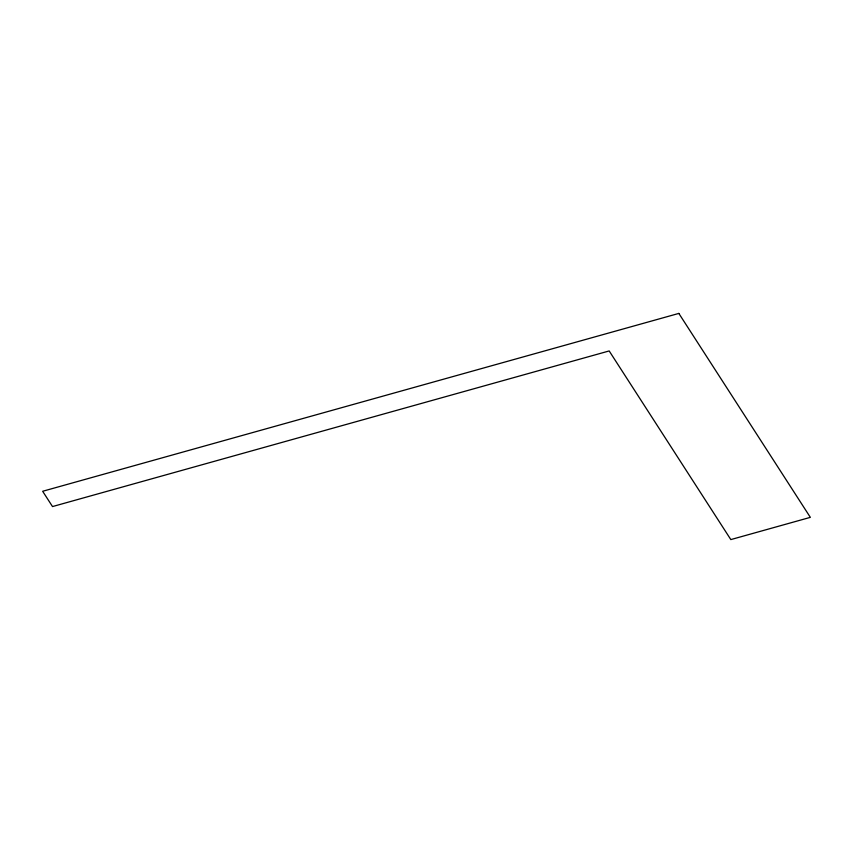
<?xml version="1.0" encoding="UTF-8"?>
<svg xmlns="http://www.w3.org/2000/svg" width="853" height="853" viewBox="0 0 853 853"><rect width="100%" height="100%" fill="white"/><g stroke="black" fill="none" stroke-linecap="round" stroke-linejoin="round"><path stroke-width="1.28" d="M678.839 313.414L42.65 491.275L52.513 506.565L609.181 350.946L730.829 539.586L810.35 517.355L678.839 313.414"/></g></svg>
